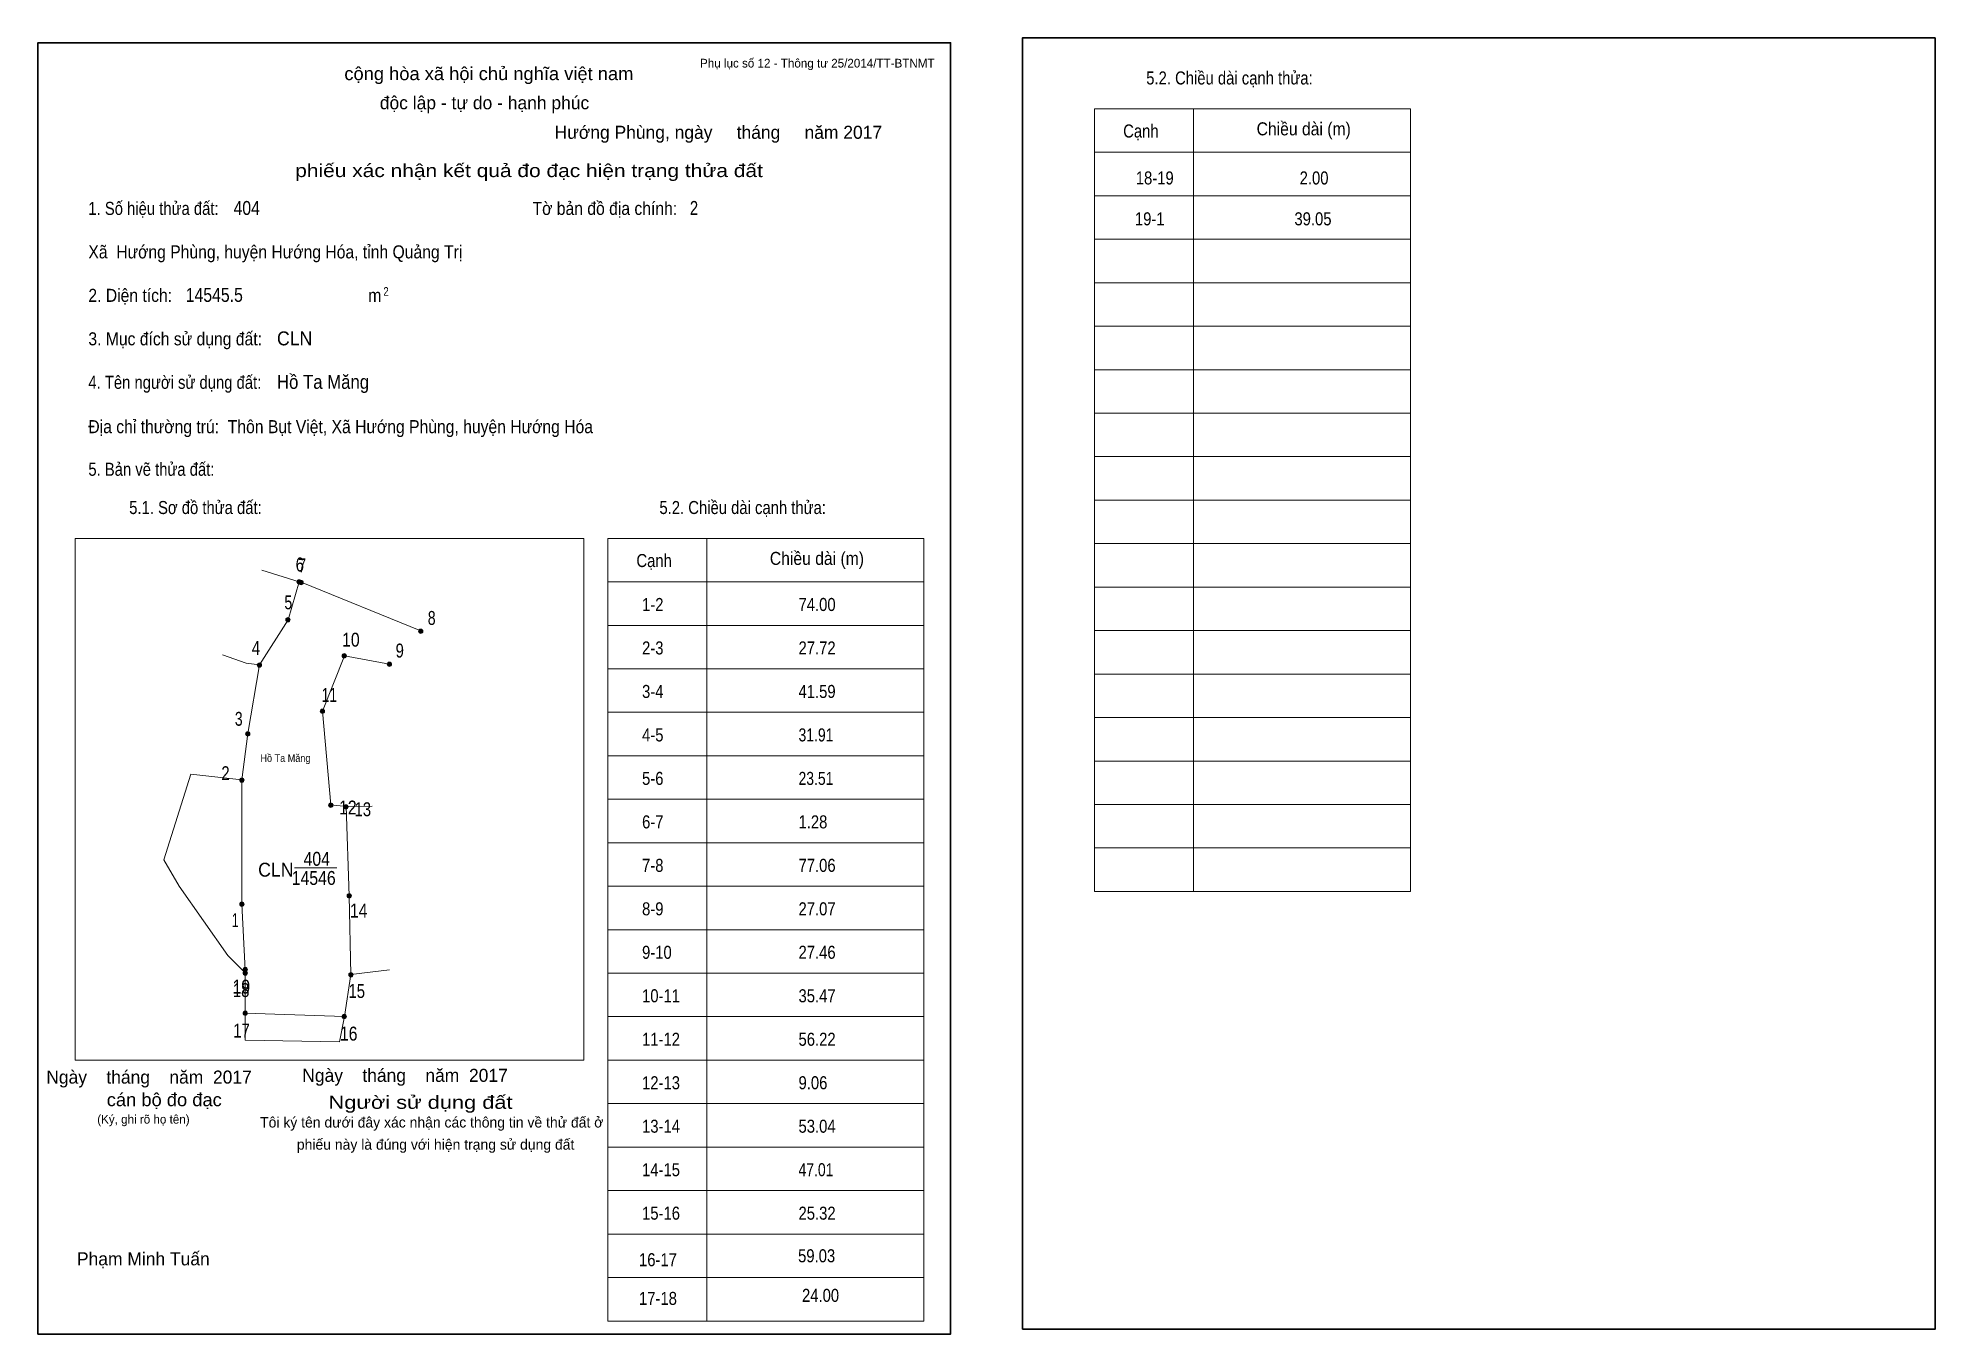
# Model space of a CAD drawing. Header units: centimetres. Extents: x 0 to 43.6, y 0 to 29.8.
import ezdxf
from ezdxf.enums import TextEntityAlignment as Align

# ---------------------------------------------------------------- set-up
doc = ezdxf.new("R2010")
doc.units = ezdxf.units.CM
doc.header["$LTSCALE"] = 0.12
for name, color, linetype in [('30', 7, 'Continuous'), ('34', 7, 'Continuous'), ('62', 7, 'Continuous')]:
    doc.layers.add(name, color=color, linetype=linetype)
for name, color, linetype, lineweight in [('32', 7, 'Continuous', 13), ('33', 7, 'Continuous', 13), ('61', 7, 'Continuous', 13), ('63', 7, 'Continuous', 13)]:
    doc.layers.add(name, color=color, linetype=linetype, lineweight=lineweight)

msp = doc.modelspace()

# ---------------------------------------------------------------- hatches: boundary and pattern name
at = {"layer": '32'}
for points in [[(6.0573, 17.3002, 1), (5.9573, 17.3002, 1)], [(6.1044, 17.2851, 1), (6.0044, 17.2851, 1)], [(5.803, 16.429, 1), (5.703, 16.429, 1)], [(8.8589, 16.1627, 1), (8.7589, 16.1627, 1)], [(5.1468, 15.3868, 1), (5.0468, 15.3868, 1)], [(7.0961, 15.5991, 1), (6.9961, 15.5991, 1)], [(8.1382, 15.4061, 1), (8.0382, 15.4061, 1)], [(6.5943, 14.3253, 1), (6.4943, 14.3253, 1)], [(4.8766, 13.8042, 1), (4.7766, 13.8042, 1)], [(4.7415, 12.7427, 1), (4.6415, 12.7427, 1)], [(6.7873, 12.1637, 1), (6.6873, 12.1637, 1)], [(7.1347, 12.1251, 1), (7.0347, 12.1251, 1)], [(7.2119, 10.0794, 1), (7.1119, 10.0794, 1)], [(4.7415, 9.8864, 1), (4.6415, 9.8864, 1)], [(4.8187, 8.381, 1), (4.7187, 8.381, 1)], [(4.8187, 8.3038, 1), (4.7187, 8.3038, 1)], [(7.2505, 8.2652, 1), (7.1505, 8.2652, 1)], [(4.8187, 7.3774, 1), (4.7187, 7.3774, 1)], [(7.0961, 7.3002, 1), (6.9961, 7.3002, 1)]]:
    msp.add_hatch(color=256, dxfattribs=at).paths.add_polyline_path(points)

# ---------------------------------------------------------------- linework, layer by layer
for centre in [(6.0073, 17.3002), (6.0544, 17.2851), (5.753, 16.429), (8.8089, 16.1627), (5.0968, 15.3868), (7.0461, 15.5991), (8.0882, 15.4061), (6.5443, 14.3253), (4.8266, 13.8042), (4.6915, 12.7427), (6.7373, 12.1637), (7.0847, 12.1251), (7.1619, 10.0794), (4.6915, 9.8864), (4.7687, 8.381), (4.7687, 8.3038), (7.2005, 8.2652), (4.7687, 7.3774), (7.0461, 7.3002)]:
    msp.add_circle(centre, 0.05, dxfattribs=at)
at = {"layer": '33'}
msp.add_line((5.9, 10.72), (6.88, 10.72), dxfattribs=at)
at = {"layer": '61'}
for p, q in [((5.15, 17.57), (6.01, 17.3)), ((7.09, 12.13), (7.69, 12.14)), ((4.77, 7.38), (4.77, 8.31)), ((7.2, 8.27), (8.09, 8.38)), ((4.77, 7.38), (7.05, 7.3))]:
    msp.add_line(p, q, dxfattribs=at)
for points in [[(6.01, 17.3), (5.76, 16.43), (5.1, 15.39)], [(6.01, 17.3), (6.06, 17.29), (8.81, 16.17)], [(5.1, 15.39), (4.79, 15.43), (4.25, 15.62)], [(4.69, 12.75), (4.83, 13.81), (5.1, 15.39)], [(8.09, 15.41), (7.05, 15.6), (6.55, 14.33), (6.74, 12.17), (7.09, 12.13)], [(4.69, 12.75), (3.52, 12.88), (2.9, 10.91)], [(4.77, 8.31), (4.77, 8.38), (4.69, 9.89), (4.69, 12.75)], [(7.09, 12.13), (7.16, 10.08), (7.2, 8.27)], [(2.9, 10.91), (3.25, 10.3), (4.37, 8.71), (4.77, 8.31)], [(7.2, 8.27), (7.05, 7.3), (6.94, 6.72)], [(6.94, 6.72), (4.77, 6.76), (4.77, 7.38)]]:
    msp.add_lwpolyline(points, dxfattribs=at)
at = {"layer": '63'}
for p, q in [((24.31, 28.18), (31.58, 28.18)), ((24.31, 10.18), (24.31, 28.18)), ((26.59, 10.18), (26.59, 28.18)), ((31.58, 10.18), (31.58, 28.18)), ((24.31, 27.18), (31.58, 27.18)), ((24.31, 26.18), (31.58, 26.18)), ((24.31, 25.18), (31.58, 25.18)), ((24.31, 24.18), (31.58, 24.18)), ((24.31, 23.18), (31.58, 23.18)), ((24.31, 22.18), (31.58, 22.18)), ((24.31, 21.18), (31.58, 21.18)), ((24.31, 20.18), (31.58, 20.18)), ((24.31, 19.18), (31.58, 19.18)), ((0.86, 18.3), (12.56, 18.3)), ((0.86, 6.3), (0.86, 18.3)), ((12.56, 6.3), (12.56, 18.3)), ((13.11, 18.3), (20.38, 18.3)), ((13.11, 0.3), (13.11, 18.3)), ((15.39, 0.3), (15.39, 18.3)), ((20.38, 0.3), (20.38, 18.3)), ((24.31, 18.18), (31.58, 18.18)), ((13.11, 17.3), (20.38, 17.3)), ((24.31, 17.18), (31.58, 17.18)), ((13.11, 16.3), (20.38, 16.3)), ((24.31, 16.18), (31.58, 16.18)), ((13.11, 15.3), (20.38, 15.3)), ((24.31, 15.18), (31.58, 15.18)), ((13.11, 14.3), (20.38, 14.3)), ((24.31, 14.18), (31.58, 14.18)), ((13.11, 13.3), (20.38, 13.3)), ((24.31, 13.18), (31.58, 13.18)), ((13.11, 12.3), (20.38, 12.3)), ((24.31, 12.18), (31.58, 12.18)), ((24.31, 12.18), (31.58, 12.18)), ((13.11, 11.3), (20.38, 11.3)), ((24.31, 11.18), (31.58, 11.18)), ((13.11, 10.3), (20.38, 10.3)), ((24.31, 10.18), (31.58, 10.18)), ((13.11, 9.3), (20.38, 9.3)), ((13.11, 8.3), (20.38, 8.3)), ((13.11, 7.3), (20.38, 7.3)), ((0.86, 6.3), (12.56, 6.3)), ((13.11, 6.3), (20.38, 6.3)), ((13.11, 5.3), (20.38, 5.3)), ((13.11, 4.3), (20.38, 4.3)), ((13.11, 3.3), (20.38, 3.3)), ((13.11, 2.3), (20.38, 2.3)), ((13.11, 2.3), (20.38, 2.3)), ((13.11, 1.3), (20.38, 1.3)), ((13.11, 0.3), (20.38, 0.3))]:
    msp.add_line(p, q, dxfattribs=at)
at = {"layer": '63', "lineweight": 35}
for points in [[(0, 0), (0, 29.7), (21, 29.7), (21, 0)], [(22.65, 0.11), (22.65, 29.81), (43.65, 29.81), (43.65, 0.11)]]:
    msp.add_lwpolyline(points, close=True, dxfattribs=at)

# ---------------------------------------------------------------- texts
at = {"layer": '30'}
for s, width, p in [('18-19', 0.85, (25.26, 26.44)), ('2.00', 0.85, (29.03, 26.44)), ('19-1', 0.85, (25.24, 25.5)), ('39.05', 0.85, (28.91, 25.5)), ('1-2', 0.85, (13.9, 16.63)), ('74.00', 0.85, (17.5, 16.63)), ('2-3', 0.85, (13.9, 15.63)), ('27.72', 0.85, (17.5, 15.63)), ('3-4', 0.85, (13.9, 14.63)), ('41.59', 0.85, (17.5, 14.63)), ('4-5', 0.85, (13.9, 13.63)), ('31.91', 0.8, (17.5, 13.63)), ('5-6', 0.85, (13.9, 12.63)), ('23.51', 0.8, (17.5, 12.63)), ('6-7', 0.85, (13.9, 11.63)), ('1.28', 0.85, (17.5, 11.63)), ('7-8', 0.85, (13.9, 10.63)), ('77.06', 0.85, (17.5, 10.63)), ('8-9', 0.85, (13.9, 9.63)), ('27.07', 0.85, (17.5, 9.63)), ('9-10', 0.85, (13.9, 8.63)), ('27.46', 0.85, (17.5, 8.63)), ('10-11', 0.85, (13.9, 7.63)), ('35.47', 0.85, (17.5, 7.63)), ('11-12', 0.85, (13.9, 6.63)), ('56.22', 0.85, (17.5, 6.63)), ('12-13', 0.85, (13.9, 5.63)), ('9.06', 0.85, (17.5, 5.63)), ('13-14', 0.85, (13.9, 4.63)), ('53.04', 0.85, (17.5, 4.63)), ('14-15', 0.85, (13.9, 3.63)), ('47.01', 0.8, (17.5, 3.63)), ('15-16', 0.85, (13.9, 2.63)), ('25.32', 0.85, (17.5, 2.63)), ('16-17', 0.85, (13.83, 1.56)), ('59.03', 0.85, (17.49, 1.65)), ('17-18', 0.85, (13.83, 0.67)), ('24.00', 0.85, (17.58, 0.74))]:
    msp.add_text(s, height=0.3, dxfattribs=dict(at, width=width)).set_placement(p)
at = {"layer": '32'}
for s, width, p in [('6', 0.8, (6.025, 17.54)), ('7', 0.75, (6.08, 17.52)), ('5', 0.75, (5.76, 16.67)), ('8', 0.75, (9.06, 16.31)), ('4', 0.8, (5.015, 15.62)), ('10', 0.85, (7.2, 15.81)), ('9', 0.8, (8.325, 15.56)), ('11', 0.75, (6.705, 14.54)), ('3', 0.75, (4.62, 13.99)), ('2', 0.8, (4.315, 12.74)), ('12', 0.85, (7.13, 11.95)), ('13', 0.8, (7.475, 11.91)), ('1', 0.65, (4.54, 9.36)), ('14', 0.85, (7.38, 9.58)), ('19', 0.85, (4.68, 7.83)), ('18', 0.8, (4.675, 7.75)), ('15', 0.8, (7.335, 7.73)), ('17', 0.8, (4.685, 6.82)), ('16', 0.85, (7.15, 6.75))]:
    msp.add_text(s, height=0.32, dxfattribs=dict(at, width=width)).set_placement(p, align=Align.CENTER)
at = {"layer": '33', "width": 0.85}
for s, p in [('404', (6.415, 10.77)), ('14546', (6.345, 10.33))]:
    msp.add_text(s, height=0.32, dxfattribs=at).set_placement(p, align=Align.CENTER)
at = {"layer": '33', "width": 0.95}
msp.add_text('CLN', height=0.32, dxfattribs=at).set_placement((5.88, 10.52), align=Align.RIGHT)
at = {"layer": '34'}
for s, width, p in [('404', 0.85, (4.5, 25.74)), ('2', 0.8, (15, 25.74)), ('14545.5', 0.85, (3.4, 23.74)), ('CLN', 0.95, (5.5, 22.74)), ('Hồ Ta Măng', 0.9, (5.5, 21.74))]:
    msp.add_text(s, height=0.32, dxfattribs=dict(at, width=width)).set_placement(p)
at = {"layer": '62', "width": 0.9}
msp.add_text('Hồ Ta Măng', height=0.1736, dxfattribs=at).set_placement((5.695, 13.16), align=Align.CENTER)
at = {"layer": '63'}
for s, height, p in [('Phụ lục số 12 - Thông tư 25/2014/TT-BTNMT', 0.2, (20.63, 29.13)), ('Ngày    tháng    năm  2017', 0.3, (10.81, 5.8)), ('Ngày    tháng    năm  2017', 0.3, (4.92, 5.76)), ('(Ký, ghi rõ họ tên)', 0.2, (3.49, 4.84))]:
    msp.add_text(s, height=height, dxfattribs=at).set_placement(p, align=Align.RIGHT)
at = {"layer": '63', "width": 1.05}
msp.add_text('cộng hòa xã hội chủ nghĩa việt nam', height=0.3, dxfattribs=at).set_placement((10.375, 28.84), align=Align.CENTER)
at = {"layer": '63'}
for s, height, width, p in [('5.2. Chiều dài cạnh thửa:', 0.3, 0.85, (25.5, 28.74)), ('Cạnh', 0.3, 0.85, (24.97, 27.52)), ('Chiều dài (m)', 0.3, 0.9, (28.04, 27.57)), ('1. Số hiệu thửa đất:', 0.3, 0.85, (1.16, 25.74)), ('Tờ bản đồ địa chính:', 0.3, 0.9, (11.38, 25.74)), ('Xã  Hướng Phùng, huyện Hướng Hóa, tỉnh Quảng Trị', 0.3, 0.9, (1.16, 24.74)), ('2. Diện tích:', 0.3, 0.9, (1.16, 23.74)), ('2', 0.2, 0.8, (7.95, 23.88)), ('m', 0.3, 0.9, (7.6, 23.74)), ('3. Mục đích sử dụng đất:', 0.3, 0.9, (1.16, 22.74)), ('4. Tên người sử dụng đất:', 0.3, 0.85, (1.16, 21.74)), ('Địa chỉ thường trú:  Thôn Bụt Việt, Xã Hướng Phùng, huyện Hướng Hóa', 0.3, 0.9, (1.16, 20.72)), ('5. Bản vẽ thửa đất:', 0.3, 0.85, (1.16, 19.74)), ('5.1. Sơ đồ thửa đất:', 0.3, 0.85, (2.1, 18.86)), ('5.2. Chiều dài cạnh thửa:', 0.3, 0.85, (14.3, 18.86)), ('Cạnh', 0.3, 0.85, (13.77, 17.64)), ('Chiều dài (m)', 0.3, 0.9, (16.84, 17.69))]:
    msp.add_text(s, height=height, dxfattribs=dict(at, width=width)).set_placement(p)
for s, height, p in [('độc lập - tự do - hạnh phúc', 0.3, (10.275, 28.17)), ('Hướng Phùng, ngày     tháng     năm 2017', 0.3, (15.655, 27.49)), ('Tôi ký tên dưới đây xác nhận các thông tin về thử đất ở ', 0.24, (9.105, 4.75)), ('phiếu này là đúng với hiện trạng sử dụng đất', 0.24, (9.15, 4.24)), ('Phạm Minh Tuấn', 0.3, (2.425, 1.58))]:
    msp.add_text(s, height=height, dxfattribs=at).set_placement(p, align=Align.CENTER)
for s, width, p in [('phiếu xác nhận kết quả đo đạc hiện trạng thửa đất', 1.2, (16.68, 26.61)), ('cán bộ đo đạc', 1.05, (4.23, 5.24)), ('Người sử dụng đất', 1.25, (10.92, 5.18))]:
    msp.add_text(s, height=0.3, dxfattribs=dict(at, width=width)).set_placement(p, align=Align.RIGHT)

doc.saveas('drawing.dxf')
